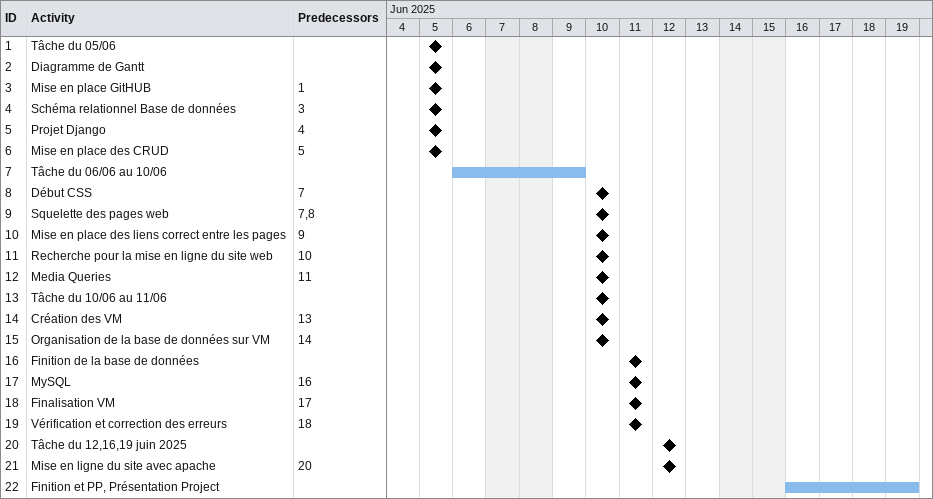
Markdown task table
| ID | Task | Start | Finish | Predecessors |
|---|---|---|---|---|
| 1 | Tâche du 05/06 (milestone) | 2025-06-05 | 2025-06-05 |  |
| 2 | Diagramme de Gantt (milestone) | 2025-06-05 | 2025-06-05 |  |
| 3 | Mise en place GitHUB (milestone) | 2025-06-05 | 2025-06-05 | 1 |
| 4 | Schéma relationnel Base de données (milestone) | 2025-06-05 | 2025-06-05 | 3 |
| 5 | Projet Django (milestone) | 2025-06-05 | 2025-06-05 | 4 |
| 6 | Mise en place des CRUD (milestone) | 2025-06-05 | 2025-06-05 | 5 |
| 7 | Tâche du 06/06 au 10/06 | 2025-06-06 | 2025-06-09 |  |
| 8 | Début CSS (milestone) | 2025-06-10 | 2025-06-10 | 7 |
| 9 | Squelette des pages web (milestone) | 2025-06-10 | 2025-06-10 | 7, 8 |
| 10 | Mise en place des liens correct entre les pages (milestone) | 2025-06-10 | 2025-06-10 | 9 |
| 11 | Recherche pour la mise en ligne du site web (milestone) | 2025-06-10 | 2025-06-10 | 10 |
| 12 | Media Queries (milestone) | 2025-06-10 | 2025-06-10 | 11 |
| 13 | Tâche du 10/06 au 11/06 (milestone) | 2025-06-10 | 2025-06-10 |  |
| 14 | Création des VM (milestone) | 2025-06-10 | 2025-06-10 | 13 |
| 15 | Organisation de la base de données sur VM (milestone) | 2025-06-10 | 2025-06-10 | 14 |
| 16 | Finition de la base de données (milestone) | 2025-06-11 | 2025-06-11 |  |
| 17 | MySQL (milestone) | 2025-06-11 | 2025-06-11 | 16 |
| 18 | Finalisation VM (milestone) | 2025-06-11 | 2025-06-11 | 17 |
| 19 | Vérification et correction des erreurs (milestone) | 2025-06-11 | 2025-06-11 | 18 |
| 20 | Tâche du 12,16,19 juin 2025 (milestone) | 2025-06-12 | 2025-06-12 |  |
| 21 | Mise en ligne du site avec apache (milestone) | 2025-06-12 | 2025-06-12 | 20 |
| 22 | Finition et PP, Présentation Project | 2025-06-16 | 2025-06-19 |  |
